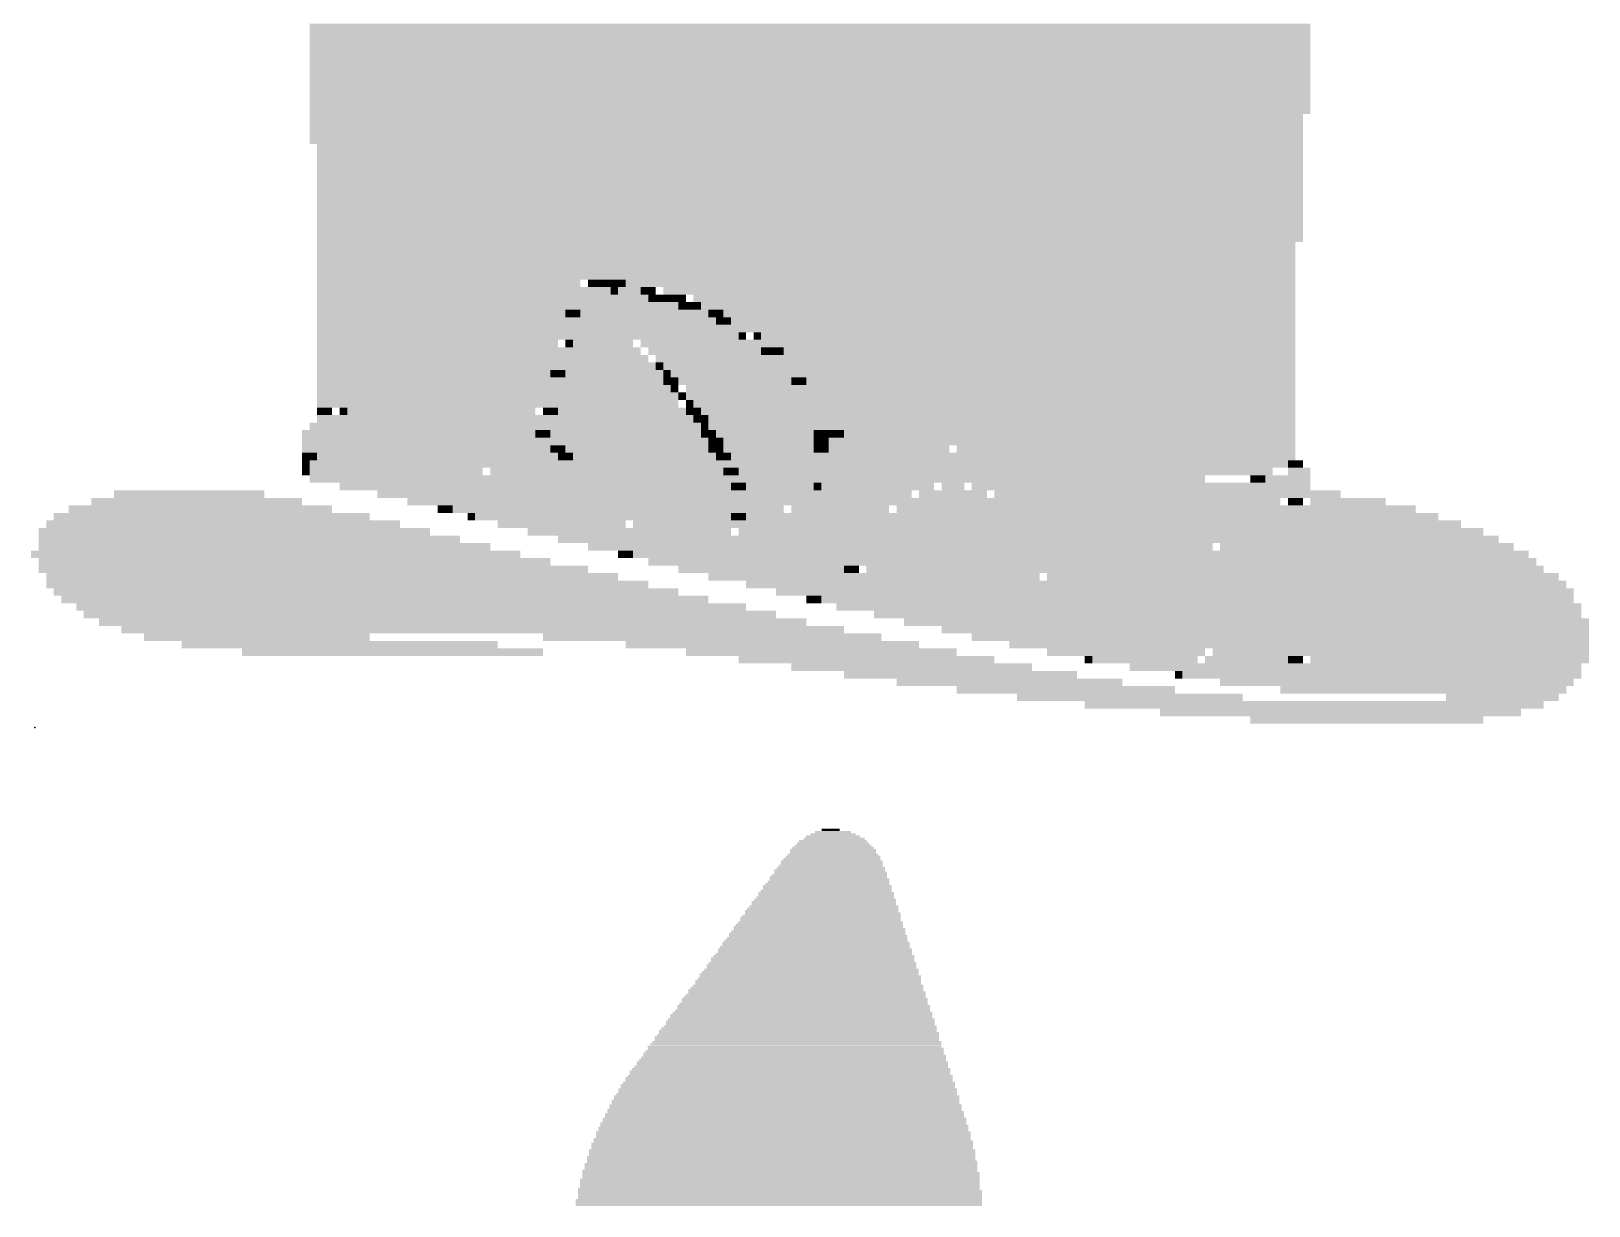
# Model space of a CAD drawing. Extents: x 0 to 70.9, y -1.3 to 55.2.
# Drawn here: x 7.35 to 12.61, y 2.7 to 6.67 of the extents above; entities that cross this region are included whole.
import ezdxf

# ---------------------------------------------------------------- set-up
doc = ezdxf.new("R2010")
doc.units = 0
for name, color, linetype in [('1', 12, 'CONTINUOUS'), ('21', 40, 'CONTINUOUS'), ('23', 40, 'CONTINUOUS')]:
    doc.layers.add(name, color=color, linetype=linetype)

# ---------------------------------------------------------------- blocks, each defined once
blk = doc.blocks.new('RECT')
blk.add_solid([(-0.5, -0.5), (0.5, -0.5), (-0.5, 0.5), (0.5, 0.5)])

msp = doc.modelspace()

# ---------------------------------------------------------------- linework, layer by layer
at = {"layer": '23'}
msp.add_point((7.366, 4.318), dxfattribs=at)

# ---------------------------------------------------------------- block references
at = {"layer": '1', "yscale": 0.0254}
for p, xscale in [((9.2583, 5.7912), 0.1016), ((9.2456, 5.8166), 0.0254), ((9.3345, 5.8166), 0.0508), ((9.3726, 5.7912), 0.0762), ((9.3218, 5.7658), 0.2286), ((9.3726, 5.7404), 0.3302), ((9.4869, 5.7658), 0.0508), ((9.5885, 5.7404), 0.0508), ((9.1694, 5.715), 0.0254), ((9.4107, 5.6896), 0.508), ((9.4234, 5.715), 0.4318), ((9.6774, 5.715), 0.0254), ((9.7028, 5.6896), 0.0254), ((9.4488, 5.6642), 0.5842), ((9.4615, 5.6388), 0.5588), ((9.2837, 5.6134), 0.2032), ((9.6139, 5.6134), 0.4064), ((9.8044, 5.6388), 0.0254), ((9.271, 5.588), 0.2794), ((9.2837, 5.5626), 0.3048), ((9.6266, 5.588), 0.381), ((9.6774, 5.5626), 0.4318), ((9.8806, 5.588), 0.0254), ((9.1186, 5.5118), 0.0254), ((9.3091, 5.5372), 0.3048), ((9.3218, 5.5118), 0.3302), ((9.6901, 5.5372), 0.4064), ((9.7028, 5.5118), 0.381), ((9.3091, 5.4864), 0.3556), ((9.3218, 5.461), 0.381), ((9.7282, 5.4864), 0.381), ((9.7663, 5.461), 0.4064), ((9.9568, 5.4864), 0.0254), ((8.7503, 5.4102), 0.6096), ((9.3472, 5.4356), 0.381), ((9.3472, 5.4102), 0.381), ((9.7663, 5.4356), 0.4064), ((9.779, 5.4102), 0.381), ((8.3566, 5.3848), 0.0254), ((8.4074, 5.3848), 0.0254), ((8.9535, 5.3848), 0.2032), ((9.3472, 5.3848), 0.4318), ((9.3599, 5.3594), 0.4572), ((9.8044, 5.3848), 0.381), ((9.8171, 5.3594), 0.3556), ((8.5217, 5.3086), 0.254), ((8.5217, 5.334), 0.1524), ((9.0805, 5.3086), 0.0508), ((9.3853, 5.334), 0.4572), ((9.398, 5.3086), 0.4318), ((9.8171, 5.334), 0.3556), ((9.8298, 5.3086), 0.3302), ((10.0711, 5.3086), 0.0508), ((8.5217, 5.2578), 0.3556), ((8.5217, 5.2832), 0.3048), ((9.0297, 5.2578), 0.1524), ((9.0551, 5.2832), 0.1016), ((9.398, 5.2578), 0.4826), ((9.4234, 5.2832), 0.4318), ((9.8425, 5.2832), 0.3048), ((9.8425, 5.2578), 0.3048), ((10.16, 5.2832), 0.2286), ((10.2489, 5.2578), 0.4064), ((8.509, 5.207), 0.4318), ((8.5217, 5.2324), 0.4064), ((9.017, 5.207), 0.2286), ((9.0297, 5.2324), 0.2032), ((9.4234, 5.2324), 0.4826), ((9.4361, 5.207), 0.4572), ((9.8425, 5.2324), 0.254), ((9.8552, 5.207), 0.2286), ((10.414, 5.2324), 0.4826), ((10.6299, 5.207), 0.508), ((11.6078, 5.207), 0.0254), ((8.5217, 5.1816), 0.4572), ((8.5217, 5.1562), 0.4572), ((9.017, 5.1562), 0.2794), ((9.0297, 5.1816), 0.254), ((9.4615, 5.1816), 0.4572), ((9.4615, 5.1562), 0.4572), ((9.8552, 5.1816), 0.2286), ((9.8552, 5.1562), 0.1778), ((10.8712, 5.1816), 0.5842), ((11.0998, 5.1562), 0.4318), ((11.4935, 5.1562), 0.0508), ((8.5725, 5.1308), 0.3556), ((8.6487, 5.1054), 0.254), ((9.0043, 5.1308), 0.3048), ((9.017, 5.1054), 0.3302), ((9.4742, 5.1308), 0.4826), ((9.4869, 5.1054), 0.4572), ((9.8425, 5.1308), 0.1524), ((9.8425, 5.1054), 0.1016), ((10.0076, 5.1054), 0.0762), ((10.0076, 5.1308), 0.0254), ((10.4648, 5.1054), 0.2286), ((10.4648, 5.1308), 0.0762), ((8.6995, 5.08), 0.1524), ((8.7503, 5.0546), 0.0508), ((9.0297, 5.08), 0.3556), ((9.0424, 5.0546), 0.381), ((9.5123, 5.08), 0.4064), ((9.5377, 5.0546), 0.4064), ((9.9949, 5.0546), 0.1524), ((10.0076, 5.08), 0.127), ((10.4648, 5.0546), 0.381), ((10.4648, 5.08), 0.3302), ((11.1252, 5.0546), 0.1778), ((11.6078, 5.0546), 0.127), ((11.6205, 5.08), 0.0508), ((9.0424, 5.0292), 0.381), ((9.0932, 5.0038), 0.3302), ((9.5123, 5.0292), 0.4064), ((9.5377, 5.0038), 0.3048), ((9.9314, 5.0292), 0.3302), ((9.9314, 5.0038), 0.3302), ((10.4648, 5.0038), 0.4826), ((10.4648, 5.0292), 0.4318), ((11.1252, 5.0038), 0.3302), ((11.1252, 5.0292), 0.2794), ((11.5951, 5.0292), 0.1524), ((11.5951, 5.0038), 0.1524), ((9.1694, 4.9784), 0.2794), ((9.2456, 4.953), 0.2286), ((9.525, 4.9784), 0.1778), ((9.8933, 4.953), 0.4064), ((9.9187, 4.9784), 0.3556), ((10.4648, 4.9784), 0.5334), ((10.4648, 4.953), 0.5334), ((11.1252, 4.953), 0.4318), ((11.1252, 4.9784), 0.381), ((11.5824, 4.9784), 0.1778), ((11.5824, 4.953), 0.1778), ((9.3218, 4.9276), 0.1778), ((9.3599, 4.9022), 0.0508), ((9.7917, 4.9022), 0.6096), ((9.8552, 4.9276), 0.4826), ((10.4648, 4.9276), 0.5842), ((10.4648, 4.9022), 0.5842), ((11.1125, 4.9276), 0.4572), ((11.1252, 4.9022), 0.4826), ((11.5697, 4.9276), 0.2032), ((11.5697, 4.9022), 0.2032), ((9.8044, 4.8768), 0.5842), ((9.8171, 4.8514), 0.5588), ((9.8552, 4.826), 0.4318), ((10.4521, 4.826), 0.6096), ((10.4648, 4.8768), 0.5842), ((10.4648, 4.8514), 0.5842), ((11.1125, 4.8768), 0.508), ((11.1252, 4.8514), 0.5334), ((11.1252, 4.826), 0.5334), ((11.5697, 4.8768), 0.2032), ((11.5697, 4.8514), 0.2032), ((11.5697, 4.826), 0.2032), ((9.9187, 4.8006), 0.3048), ((9.9568, 4.7752), 0.1778), ((10.4648, 4.8006), 0.5842), ((10.4648, 4.7752), 0.5842), ((11.1125, 4.8006), 0.5588), ((11.1125, 4.7752), 0.5588), ((11.5697, 4.8006), 0.2032), ((11.5697, 4.7752), 0.2032), ((9.9949, 4.7498), 0.0508), ((10.4648, 4.7498), 0.5842), ((10.4648, 4.7244), 0.5842), ((11.1125, 4.7498), 0.5588), ((11.1252, 4.7244), 0.5334), ((11.5697, 4.7498), 0.2032), ((11.5697, 4.7244), 0.2032), ((10.4648, 4.699), 0.5334), ((10.5156, 4.6736), 0.4318), ((11.1252, 4.699), 0.5334), ((11.1252, 4.6736), 0.5334), ((11.5697, 4.699), 0.2032), ((11.5824, 4.6736), 0.1778), ((10.5664, 4.6482), 0.2794), ((10.6045, 4.6228), 0.1524), ((11.1125, 4.6482), 0.508), ((11.1252, 4.6228), 0.4826), ((11.5824, 4.6482), 0.1778), ((11.5951, 4.6228), 0.1524), ((11.1125, 4.5974), 0.4572), ((11.1125, 4.572), 0.4064), ((11.5951, 4.5974), 0.1524), ((11.6078, 4.572), 0.127), ((11.1125, 4.5466), 0.3556), ((11.176, 4.5212), 0.2286), ((11.6205, 4.5466), 0.0508), ((11.2268, 4.4958), 0.0254)]:
    msp.add_blockref('RECT', p, dxfattribs=dict(at, xscale=xscale))
at = {"layer": '21'}
for p, xscale, yscale in [((9.9822, 6.6802), 3.3782, 0.0254), ((9.9822, 6.6548), 3.3782, 0.0254), ((9.9822, 6.6294), 3.3782, 0.0254), ((9.9822, 6.604), 3.3782, 0.0254), ((9.9822, 6.5786), 3.3782, 0.0254), ((9.9822, 6.5532), 3.3782, 0.0254), ((9.9822, 6.5278), 3.3782, 0.0254), ((9.9822, 6.5024), 3.3782, 0.0254), ((9.9822, 6.477), 3.3782, 0.0254), ((9.9822, 6.4516), 3.3782, 0.0254), ((9.9822, 6.4262), 3.3782, 0.0254), ((9.9822, 6.4008), 3.3782, 0.0254), ((9.9695, 6.3754), 3.3528, 0.0254), ((9.9695, 6.35), 3.3528, 0.0254), ((9.9695, 6.3246), 3.3528, 0.0254), ((9.9695, 6.2992), 3.3528, 0.0254), ((9.9822, 6.2738), 3.3274, 0.0254), ((9.9822, 6.2484), 3.3274, 0.0254), ((9.9822, 6.223), 3.3274, 0.0254), ((9.9822, 6.1976), 3.3274, 0.0254), ((9.9822, 6.1722), 3.3274, 0.0254), ((9.9822, 6.1468), 3.3274, 0.0254), ((9.9822, 6.1214), 3.3274, 0.0254), ((9.9822, 6.096), 3.3274, 0.0254), ((9.9822, 6.0706), 3.3274, 0.0254), ((9.9822, 6.0452), 3.3274, 0.0254), ((9.9822, 6.0198), 3.3274, 0.0254), ((9.9822, 5.9944), 3.3274, 0.0254), ((9.9822, 5.969), 3.3274, 0.0254), ((9.9695, 5.9436), 3.302, 0.0254), ((9.9695, 5.9182), 3.302, 0.0254), ((9.9695, 5.8928), 3.302, 0.0254), ((9.9695, 5.8674), 3.302, 0.0254), ((9.9695, 5.842), 3.302, 0.0254), ((8.763, 5.8166), 0.889, 0.0254), ((8.763, 5.7912), 0.889, 0.0254), ((9.2837, 5.8166), 0.0508, 0.0254), ((9.3218, 5.7912), 0.0254, 0.0254), ((10.4902, 5.8166), 2.2606, 0.0254), ((9.4361, 5.7912), 0.0508, 0.0254), ((10.5537, 5.7912), 2.1336, 0.0254), ((8.763, 5.7658), 0.889, 0.0254), ((8.763, 5.7404), 0.889, 0.0254), ((9.4488, 5.7658), 0.0254, 0.0254), ((9.5377, 5.7658), 0.0508, 0.0254), ((9.5504, 5.7404), 0.0254, 0.0254), ((10.6045, 5.7658), 2.032, 0.0254), ((10.6172, 5.7404), 2.0066, 0.0254), ((8.7376, 5.715), 0.8382, 0.0254), ((8.7376, 5.6896), 0.8382, 0.0254), ((9.1948, 5.715), 0.0254, 0.0254), ((9.652, 5.715), 0.0254, 0.0254), ((9.6774, 5.6896), 0.0254, 0.0254), ((10.6553, 5.715), 1.9304, 0.0254), ((10.668, 5.6896), 1.905, 0.0254), ((8.7376, 5.6642), 0.8382, 0.0254), ((8.7503, 5.6388), 0.8636, 0.0254), ((8.7249, 5.6134), 0.8128, 0.0254), ((9.1694, 5.6134), 0.0254, 0.0254), ((10.6807, 5.6642), 1.8796, 0.0254), ((9.7536, 5.6388), 0.0254, 0.0254), ((10.7188, 5.6388), 1.8034, 0.0254), ((10.7188, 5.6134), 1.8034, 0.0254), ((8.7249, 5.588), 0.8128, 0.0254), ((8.7249, 5.5626), 0.8128, 0.0254), ((9.8425, 5.588), 0.0508, 0.0254), ((10.7569, 5.588), 1.7272, 0.0254), ((10.7569, 5.5626), 1.7272, 0.0254), ((8.7376, 5.5372), 0.8382, 0.0254), ((8.7122, 5.5118), 0.7874, 0.0254), ((9.144, 5.5118), 0.0254, 0.0254), ((9.4742, 5.5372), 0.0254, 0.0254), ((9.4996, 5.5118), 0.0254, 0.0254), ((10.7569, 5.5372), 1.7272, 0.0254), ((10.7569, 5.5118), 1.7272, 0.0254), ((8.7249, 5.4864), 0.8128, 0.0254), ((8.7249, 5.461), 0.8128, 0.0254), ((9.5123, 5.4864), 0.0508, 0.0254), ((9.525, 5.461), 0.0254, 0.0254), ((9.9314, 5.4864), 0.0254, 0.0254), ((10.795, 5.4864), 1.651, 0.0254), ((10.795, 5.461), 1.651, 0.0254), ((8.7376, 5.4356), 0.8382, 0.0254), ((8.382, 5.4102), 0.127, 0.0254), ((9.1059, 5.4102), 0.1016, 0.0254), ((9.5504, 5.4356), 0.0254, 0.0254), ((9.5758, 5.4102), 0.0254, 0.0254), ((10.795, 5.4356), 1.651, 0.0254), ((10.795, 5.4102), 1.651, 0.0254), ((8.3312, 5.3848), 0.0254, 0.0254), ((8.7249, 5.3594), 0.8128, 0.0254), ((8.636, 5.3848), 0.4318, 0.0254), ((9.1059, 5.3848), 0.0508, 0.0254), ((9.5885, 5.3848), 0.0508, 0.0254), ((9.6139, 5.3594), 0.0508, 0.0254), ((10.8077, 5.3848), 1.6256, 0.0254), ((10.8077, 5.3594), 1.6256, 0.0254), ((8.3312, 5.3086), 0.127, 0.0254), ((8.3693, 5.334), 0.1524, 0.0254), ((8.8773, 5.334), 0.5588, 0.0254), ((8.8519, 5.3086), 0.4064, 0.0254), ((9.144, 5.3086), 0.0762, 0.0254), ((9.6266, 5.334), 0.0254, 0.0254), ((9.6393, 5.3086), 0.0508, 0.0254), ((10.8077, 5.334), 1.6256, 0.0254), ((10.0203, 5.3086), 0.0508, 0.0254), ((10.8585, 5.3086), 1.524, 0.0254), ((8.3185, 5.2832), 0.1016, 0.0254), ((8.3058, 5.2578), 0.0762, 0.0254), ((8.8392, 5.2832), 0.3302, 0.0254), ((8.8265, 5.2578), 0.254, 0.0254), ((9.1567, 5.2832), 0.1016, 0.0254), ((9.1313, 5.2578), 0.0508, 0.0254), ((9.6647, 5.2832), 0.0508, 0.0254), ((9.6647, 5.2578), 0.0508, 0.0254), ((10.0203, 5.2832), 0.0508, 0.0254), ((10.0203, 5.2578), 0.0508, 0.0254), ((10.9474, 5.2832), 1.3462, 0.0254), ((11.049, 5.2578), 1.143, 0.0254), ((8.2931, 5.2324), 0.0508, 0.0254), ((8.2804, 5.207), 0.0254, 0.0254), ((8.8265, 5.2324), 0.2032, 0.0254), ((8.8138, 5.207), 0.1778, 0.0254), ((9.1567, 5.2324), 0.0508, 0.0254), ((9.1694, 5.207), 0.0762, 0.0254), ((9.6901, 5.2324), 0.0508, 0.0254), ((9.7028, 5.207), 0.0762, 0.0254), ((10.0711, 5.2324), 0.2032, 0.0254), ((10.1727, 5.207), 0.4064, 0.0254), ((11.1379, 5.2324), 0.9652, 0.0254), ((11.2395, 5.207), 0.7112, 0.0254), ((11.6332, 5.207), 0.0254, 0.0254), ((8.2804, 5.1816), 0.0254, 0.0254), ((8.8138, 5.1816), 0.127, 0.0254), ((8.8138, 5.1562), 0.127, 0.0254), ((9.1948, 5.1816), 0.0762, 0.0254), ((9.1948, 5.1562), 0.0762, 0.0254), ((9.7155, 5.1816), 0.0508, 0.0254), ((9.7282, 5.1562), 0.0762, 0.0254), ((10.414, 5.1562), 0.9398, 0.0254), ((10.2743, 5.1816), 0.6096, 0.0254), ((11.3538, 5.1816), 0.381, 0.0254), ((11.5951, 5.1562), 0.1524, 0.0254), ((11.6332, 5.1816), 0.0762, 0.0254), ((7.8867, 5.1054), 0.508, 0.0254), ((8.8011, 5.1308), 0.1016, 0.0254), ((8.8138, 5.1054), 0.0762, 0.0254), ((9.1948, 5.1308), 0.0762, 0.0254), ((9.2202, 5.1054), 0.0762, 0.0254), ((9.7409, 5.1308), 0.0508, 0.0254), ((9.7536, 5.1054), 0.0762, 0.0254), ((9.9314, 5.1054), 0.0762, 0.0254), ((9.9568, 5.1308), 0.0762, 0.0254), ((10.2108, 5.1308), 0.381, 0.0254), ((10.1854, 5.1054), 0.2794, 0.0254), ((11.0998, 5.1308), 1.143, 0.0254), ((11.1887, 5.1054), 1.1684, 0.0254), ((7.9248, 5.0546), 0.889, 0.0254), ((7.9121, 5.08), 0.7112, 0.0254), ((8.8138, 5.08), 0.0762, 0.0254), ((8.8138, 5.0546), 0.0762, 0.0254), ((9.2583, 5.08), 0.1016, 0.0254), ((9.2837, 5.0546), 0.1016, 0.0254), ((9.8298, 5.08), 0.2286, 0.0254), ((9.8171, 5.0546), 0.1524, 0.0254), ((10.1854, 5.08), 0.2286, 0.0254), ((10.16, 5.0546), 0.1778, 0.0254), ((11.0998, 5.08), 0.9398, 0.0254), ((10.8458, 5.0546), 0.381, 0.0254), ((11.3792, 5.0546), 0.3302, 0.0254), ((11.7983, 5.08), 0.254, 0.0254), ((11.8491, 5.0546), 0.3556, 0.0254), ((8.001, 5.0038), 1.1938, 0.0254), ((7.9629, 5.0292), 1.0668, 0.0254), ((8.8392, 5.0292), 0.0254, 0.0254), ((9.271, 5.0292), 0.0762, 0.0254), ((9.3091, 5.0038), 0.1016, 0.0254), ((9.7282, 5.0038), 0.0762, 0.0254), ((9.7409, 5.0292), 0.0508, 0.0254), ((10.1727, 5.0292), 0.1524, 0.0254), ((10.16, 5.0038), 0.127, 0.0254), ((10.8331, 5.0292), 0.3048, 0.0254), ((10.8331, 5.0038), 0.254, 0.0254), ((11.3919, 5.0292), 0.254, 0.0254), ((11.4046, 5.0038), 0.2286, 0.0254), ((11.8872, 5.0292), 0.4318, 0.0254), ((11.9253, 5.0038), 0.508, 0.0254), ((8.0391, 4.9784), 1.3208, 0.0254), ((8.0899, 4.953), 1.4224, 0.0254), ((9.3726, 4.9784), 0.127, 0.0254), ((9.525, 4.953), 0.3302, 0.0254), ((9.6647, 4.9784), 0.1016, 0.0254), ((10.1473, 4.9784), 0.1016, 0.0254), ((10.1473, 4.953), 0.1016, 0.0254), ((10.8331, 4.9784), 0.2032, 0.0254), ((10.8204, 4.953), 0.1778, 0.0254), ((11.4046, 4.9784), 0.1778, 0.0254), ((11.4173, 4.953), 0.1524, 0.0254), ((11.9634, 4.9784), 0.5842, 0.0254), ((11.9888, 4.953), 0.635, 0.0254), ((8.1788, 4.9022), 1.651, 0.0254), ((8.1407, 4.9276), 1.524, 0.0254), ((9.4361, 4.9022), 0.1016, 0.0254), ((9.5123, 4.9276), 0.2032, 0.0254), ((10.1346, 4.9276), 0.0762, 0.0254), ((10.1346, 4.9022), 0.0762, 0.0254), ((10.8204, 4.9276), 0.127, 0.0254), ((10.8204, 4.9022), 0.127, 0.0254), ((11.4173, 4.9276), 0.1016, 0.0254), ((11.4173, 4.9022), 0.1016, 0.0254), ((12.0142, 4.9276), 0.6858, 0.0254), ((12.0396, 4.9022), 0.7366, 0.0254), ((8.2423, 4.8768), 1.7272, 0.0254), ((8.3058, 4.8514), 1.8542, 0.0254), ((8.3693, 4.826), 1.9304, 0.0254), ((9.4742, 4.8768), 0.0762, 0.0254), ((10.1092, 4.826), 0.0762, 0.0254), ((10.1346, 4.8768), 0.0762, 0.0254), ((10.1219, 4.8514), 0.0508, 0.0254), ((10.8077, 4.8768), 0.1016, 0.0254), ((10.8077, 4.8514), 0.1016, 0.0254), ((10.8204, 4.826), 0.0762, 0.0254), ((11.4173, 4.8768), 0.1016, 0.0254), ((11.43, 4.8514), 0.0762, 0.0254), ((11.43, 4.826), 0.0762, 0.0254), ((12.0523, 4.8768), 0.762, 0.0254), ((12.065, 4.8514), 0.7874, 0.0254), ((12.0904, 4.826), 0.8382, 0.0254), ((8.4201, 4.8006), 2.032, 0.0254), ((8.4836, 4.7752), 2.1082, 0.0254), ((10.1092, 4.7752), 0.127, 0.0254), ((10.1219, 4.8006), 0.1016, 0.0254), ((10.795, 4.8006), 0.0762, 0.0254), ((10.795, 4.7752), 0.0762, 0.0254), ((11.43, 4.8006), 0.0762, 0.0254), ((11.43, 4.7752), 0.0762, 0.0254), ((12.1031, 4.8006), 0.8636, 0.0254), ((12.1158, 4.7752), 0.889, 0.0254), ((8.5471, 4.7498), 2.1844, 0.0254), ((8.636, 4.7244), 2.2606, 0.0254), ((10.0965, 4.7498), 0.1524, 0.0254), ((10.1219, 4.7244), 0.1016, 0.0254), ((10.795, 4.7498), 0.0762, 0.0254), ((10.8077, 4.7244), 0.1016, 0.0254), ((11.43, 4.7498), 0.0762, 0.0254), ((11.43, 4.7244), 0.0762, 0.0254), ((12.1158, 4.7498), 0.889, 0.0254), ((12.1285, 4.7244), 0.9144, 0.0254), ((8.6995, 4.699), 2.3368, 0.0254), ((8.7757, 4.6736), 2.3876, 0.0254), ((10.795, 4.699), 0.127, 0.0254), ((10.795, 4.6736), 0.127, 0.0254), ((11.43, 4.699), 0.0762, 0.0254), ((11.4427, 4.6736), 0.1016, 0.0254), ((12.1285, 4.699), 0.9144, 0.0254), ((12.1412, 4.6736), 0.9398, 0.0254), ((8.8773, 4.6482), 2.4384, 0.0254), ((8.1153, 4.6228), 0.762, 0.0254), ((9.652, 4.6228), 1.143, 0.0254), ((10.7823, 4.6228), 0.2032, 0.0254), ((10.7823, 4.6482), 0.1524, 0.0254), ((11.43, 4.6482), 0.127, 0.0254), ((11.4427, 4.6228), 0.1524, 0.0254), ((12.1412, 4.6482), 0.9398, 0.0254), ((12.1412, 4.6228), 0.9398, 0.0254), ((8.3947, 4.5974), 1.0668, 0.0254), ((8.5725, 4.572), 1.016, 0.0254), ((9.8552, 4.5974), 0.9906, 0.0254), ((10.0203, 4.572), 0.9144, 0.0254), ((10.7696, 4.5974), 0.2286, 0.0254), ((10.8458, 4.572), 0.127, 0.0254), ((11.43, 4.5974), 0.1778, 0.0254), ((11.4427, 4.572), 0.2032, 0.0254), ((12.1412, 4.5974), 0.9398, 0.0254), ((12.1412, 4.572), 0.9398, 0.0254), ((10.1727, 4.5466), 0.8636, 0.0254), ((10.3251, 4.5212), 0.8128, 0.0254), ((10.922, 4.5466), 0.0254, 0.0254), ((11.938, 4.5212), 1.2954, 0.0254), ((11.4554, 4.5466), 0.2794, 0.0254), ((12.1412, 4.5466), 0.9398, 0.0254), ((10.4902, 4.4958), 0.7874, 0.0254), ((10.6553, 4.4704), 0.762, 0.0254), ((11.9126, 4.4958), 1.3462, 0.0254), ((11.9634, 4.4704), 1.1938, 0.0254), ((10.8458, 4.445), 0.7366, 0.0254), ((11.0617, 4.4196), 0.762, 0.0254), ((12.0523, 4.445), 0.9652, 0.0254), ((12.319, 4.4196), 0.381, 0.0254), ((11.684, 4.3942), 1.5494, 0.0254), ((11.7729, 4.3688), 1.2192, 0.0254), ((11.8618, 4.3434), 0.7874, 0.0254), ((10.0635, 3.9421), 0.2058, 0.0076), ((10.0597, 3.9497), 0.1829, 0.0076), ((10.0597, 3.9573), 0.1524, 0.0076), ((10.0597, 3.9649), 0.1219, 0.0077), ((10.0521, 3.9726), 0.0609, 0.0076), ((10.0597, 3.8888), 0.3048, 0.0077), ((10.0597, 3.904), 0.2896, 0.0076), ((10.0597, 3.8964), 0.2896, 0.0076), ((10.0597, 3.9116), 0.2743, 0.0076), ((10.0597, 3.9192), 0.2591, 0.0076), ((10.0597, 3.9269), 0.2438, 0.0077), ((10.0597, 3.9345), 0.2286, 0.0076), ((10.0483, 3.8354), 0.3733, 0.0076), ((10.0521, 3.843), 0.3657, 0.0076), ((10.0521, 3.8507), 0.3505, 0.0077), ((10.0559, 3.8659), 0.3429, 0.0076), ((10.0559, 3.8583), 0.3429, 0.0076), ((10.0559, 3.8735), 0.3277, 0.0076), ((10.0597, 3.8811), 0.32, 0.0076), ((10.0407, 3.7821), 0.4343, 0.0076), ((10.0407, 3.7897), 0.4191, 0.0076), ((10.0445, 3.7973), 0.4115, 0.0076), ((10.0445, 3.8126), 0.3963, 0.0077), ((10.0483, 3.8049), 0.4039, 0.0076), ((10.0483, 3.8202), 0.3887, 0.0076), ((10.0521, 3.8278), 0.381, 0.0076), ((10.033, 3.7364), 0.48, 0.0077), ((10.033, 3.744), 0.4648, 0.0076), ((10.0368, 3.7592), 0.4572, 0.0076), ((10.0368, 3.7516), 0.4572, 0.0076), ((10.0368, 3.7668), 0.442, 0.0076), ((10.0407, 3.7745), 0.4343, 0.0077), ((10.0216, 3.683), 0.5334, 0.0076), ((10.0216, 3.6983), 0.5182, 0.0077), ((10.0254, 3.6906), 0.5258, 0.0076), ((10.0254, 3.7059), 0.5106, 0.0076), ((10.0292, 3.7135), 0.503, 0.0076), ((10.0292, 3.7287), 0.4876, 0.0076), ((10.0292, 3.7211), 0.4876, 0.0076), ((10.0102, 3.6297), 0.5867, 0.0076), ((10.0102, 3.6449), 0.5715, 0.0076), ((10.014, 3.6373), 0.5791, 0.0076), ((10.014, 3.6525), 0.5639, 0.0076), ((10.0178, 3.6602), 0.5563, 0.0077), ((10.0178, 3.6754), 0.541, 0.0076), ((10.0178, 3.6678), 0.541, 0.0076), ((9.9988, 3.5763), 0.6401, 0.0076), ((10.0026, 3.5916), 0.6325, 0.0076), ((10.0026, 3.584), 0.6325, 0.0077), ((10.0025, 3.5992), 0.6172, 0.0076), ((10.0063, 3.6068), 0.6096, 0.0076), ((10.0064, 3.6221), 0.5943, 0.0077), ((10.0102, 3.6144), 0.6019, 0.0076), ((9.9911, 3.523), 0.701, 0.0076), ((9.9911, 3.5382), 0.6858, 0.0076), ((9.9911, 3.5306), 0.6858, 0.0076), ((9.9949, 3.5459), 0.6782, 0.0077), ((9.9949, 3.5535), 0.663, 0.0076), ((9.9988, 3.5687), 0.6553, 0.0076), ((9.9988, 3.5611), 0.6553, 0.0076), ((9.9797, 3.4697), 0.7544, 0.0077), ((9.9797, 3.4849), 0.7391, 0.0076), ((9.9835, 3.4773), 0.7468, 0.0076), ((9.9835, 3.4925), 0.7315, 0.0076), ((9.9873, 3.5001), 0.7239, 0.0076), ((9.9873, 3.5154), 0.7086, 0.0076), ((9.9873, 3.5078), 0.7086, 0.0077), ((9.9683, 3.4163), 0.8077, 0.0076), ((9.9683, 3.4316), 0.7925, 0.0077), ((9.9721, 3.4239), 0.8001, 0.0076), ((9.9721, 3.4392), 0.7849, 0.0076), ((9.9759, 3.4468), 0.7773, 0.0076), ((9.9759, 3.462), 0.762, 0.0076), ((9.9759, 3.4544), 0.762, 0.0076), ((9.9568, 3.363), 0.861, 0.0076), ((9.9606, 3.3782), 0.8534, 0.0076), ((9.9606, 3.3706), 0.8534, 0.0076), ((9.9606, 3.3858), 0.8382, 0.0076), ((9.9644, 3.4011), 0.8306, 0.0076), ((9.9644, 3.3935), 0.8306, 0.0077), ((9.9645, 3.4087), 0.8153, 0.0076), ((9.9492, 3.3096), 0.922, 0.0076), ((9.9492, 3.3249), 0.9068, 0.0076), ((9.9492, 3.3173), 0.9068, 0.0077), ((9.953, 3.3325), 0.8992, 0.0076), ((9.953, 3.3477), 0.884, 0.0076), ((9.953, 3.3401), 0.884, 0.0076), ((9.9569, 3.3554), 0.8763, 0.0077), ((9.9378, 3.2563), 0.9753, 0.0076), ((9.9378, 3.2715), 0.9601, 0.0076), ((9.9378, 3.2639), 0.9601, 0.0076), ((9.9416, 3.2792), 0.9525, 0.0077), ((9.9416, 3.2944), 0.9373, 0.0076), ((9.9454, 3.2868), 0.9449, 0.0076), ((9.9454, 3.302), 0.9296, 0.0076), ((9.9264, 3.2182), 1.0135, 0.0076), ((9.9302, 3.2106), 1.0211, 0.0076), ((9.9302, 3.2258), 1.0059, 0.0076), ((9.9301, 3.241), 0.9906, 0.0077), ((9.934, 3.2334), 0.9983, 0.0076), ((9.934, 3.2487), 0.9829, 0.0076), ((9.9149, 3.1572), 1.082, 0.0076), ((9.9187, 3.1648), 1.0744, 0.0077), ((9.9187, 3.1725), 1.0592, 0.0076), ((9.9225, 3.1877), 1.0516, 0.0076), ((9.9225, 3.1801), 1.0516, 0.0076), ((9.9226, 3.1953), 1.0363, 0.0076), ((9.9264, 3.2029), 1.0287, 0.0077), ((9.9073, 3.1115), 1.1278, 0.0076), ((9.9073, 3.1039), 1.1278, 0.0076), ((9.9111, 3.1191), 1.1202, 0.0076), ((9.9111, 3.1344), 1.1049, 0.0076), ((9.9111, 3.1268), 1.1049, 0.0077), ((9.9149, 3.142), 1.0972, 0.0076), ((9.9149, 3.1496), 1.082, 0.0076), ((9.8997, 3.0582), 1.1735, 0.0076), ((9.8997, 3.0506), 1.1735, 0.0077), ((9.9035, 3.0734), 1.1659, 0.0076), ((9.9035, 3.0658), 1.1659, 0.0076), ((9.9035, 3.081), 1.1506, 0.0076), ((9.9073, 3.0963), 1.143, 0.0076), ((9.9073, 3.0887), 1.143, 0.0077), ((9.8959, 2.9972), 1.2269, 0.0076), ((9.8959, 3.0125), 1.2115, 0.0077), ((9.8959, 3.0048), 1.2115, 0.0076), ((9.8959, 3.0277), 1.1963, 0.0076), ((9.8997, 3.0201), 1.2039, 0.0076), ((9.8997, 3.0429), 1.1887, 0.0076), ((9.8997, 3.0353), 1.1887, 0.0076), ((9.8921, 2.9515), 1.2649, 0.0076), ((9.8921, 2.9439), 1.2649, 0.0076), ((9.8921, 2.9667), 1.2497, 0.0076), ((9.8921, 2.9591), 1.2497, 0.0076), ((9.8921, 2.982), 1.2345, 0.0076), ((9.8959, 2.9744), 1.2421, 0.0077), ((9.8959, 2.9896), 1.2269, 0.0076), ((9.8882, 2.8905), 1.303, 0.0076), ((9.8882, 2.9134), 1.2878, 0.0076), ((9.8882, 2.9058), 1.2878, 0.0076), ((9.8882, 2.8982), 1.2878, 0.0077), ((9.8883, 2.9286), 1.2725, 0.0076), ((9.8921, 2.921), 1.2801, 0.0076), ((9.8921, 2.9363), 1.2649, 0.0077), ((9.8845, 2.8448), 1.3259, 0.0076), ((9.8845, 2.8372), 1.3259, 0.0076), ((9.8844, 2.8677), 1.3106, 0.0076), ((9.8844, 2.8601), 1.3106, 0.0077), ((9.8883, 2.8524), 1.3183, 0.0076), ((9.8882, 2.8829), 1.303, 0.0076), ((9.8882, 2.8753), 1.303, 0.0076), ((9.8806, 2.7915), 1.3488, 0.0076), ((9.8806, 2.7839), 1.3488, 0.0077), ((9.8807, 2.822), 1.3335, 0.0077), ((9.8845, 2.8143), 1.3411, 0.0076), ((9.8845, 2.8067), 1.3411, 0.0076), ((9.8845, 2.7991), 1.3411, 0.0076), ((9.8845, 2.8296), 1.3259, 0.0076), ((9.8768, 2.761), 1.3564, 0.0076), ((9.8806, 2.7534), 1.364, 0.0076), ((9.8806, 2.7458), 1.364, 0.0077), ((9.8806, 2.7381), 1.364, 0.0076), ((9.8806, 2.7305), 1.364, 0.0076), ((9.8806, 2.7762), 1.3488, 0.0076), ((9.8806, 2.7686), 1.3488, 0.0076), ((9.8768, 2.7229), 1.3716, 0.0076), ((9.8768, 2.7153), 1.3716, 0.0076), ((9.8768, 2.7077), 1.3716, 0.0077)]:
    msp.add_blockref('RECT', p, dxfattribs=dict(at, xscale=xscale, yscale=yscale))

doc.saveas('drawing.dxf')
